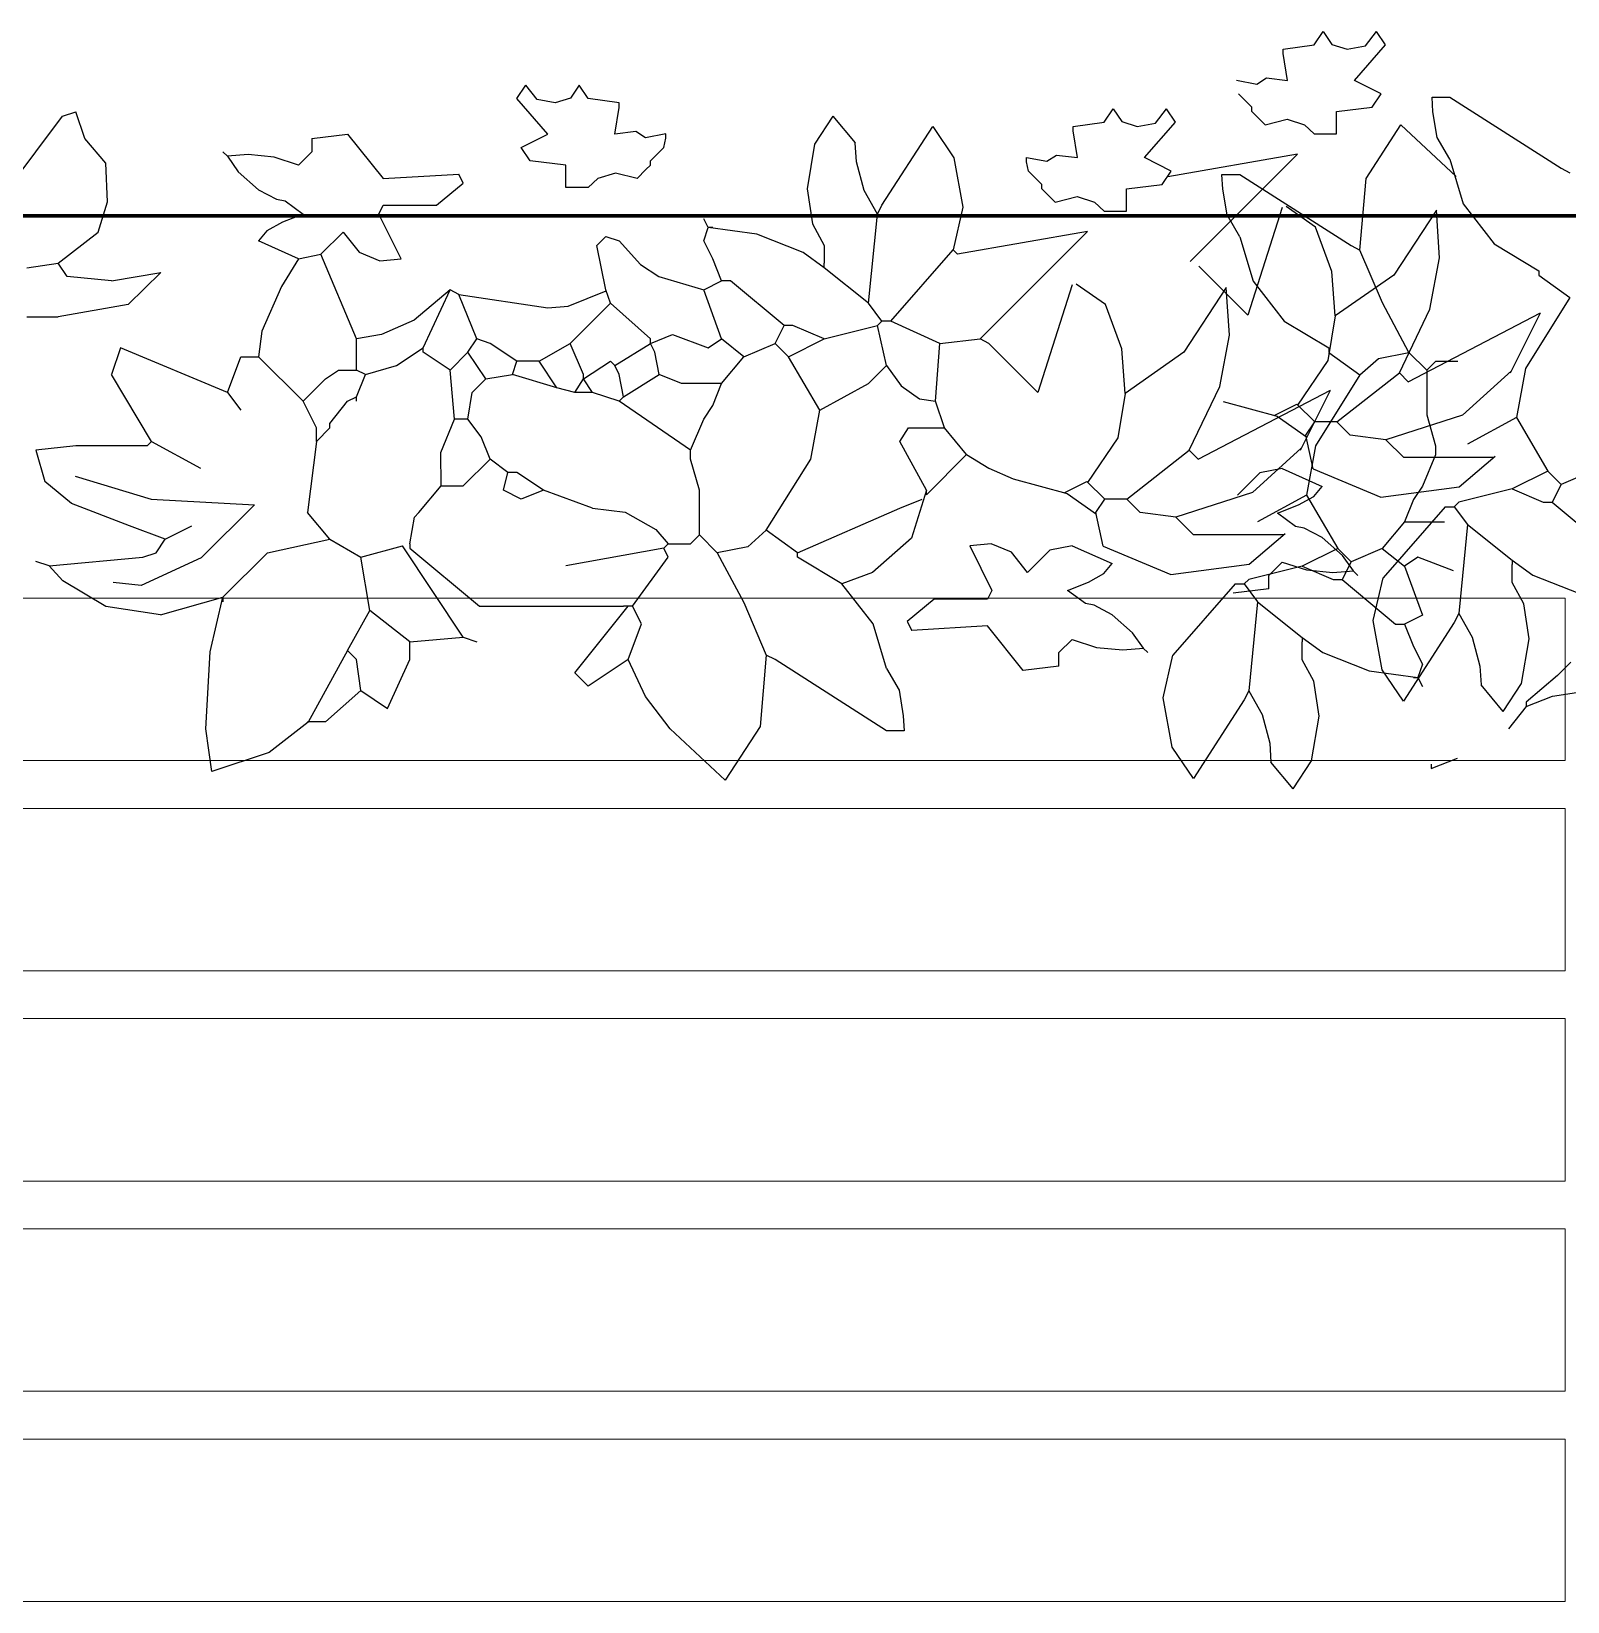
# Model space of a CAD drawing. Header units: inches. Extents: x 13.5 to 49.5, y 6.6 to 23.5.
# Drawn here: x 22.598 to 23.698, y 18.459 to 19.583 of the extents above; entities that cross this region are included whole.
import ezdxf

# ---------------------------------------------------------------- set-up
doc = ezdxf.new("R2010")
doc.units = ezdxf.units.IN
doc.header["$MEASUREMENT"] = 0
doc.layers.add('A-FLOR-FTPT', color=6, linetype='Continuous', lineweight=70)
doc.layers.add('A-FURN', color=8, linetype='Continuous', lineweight=18)
doc.layers.add('VERDE_siepe', color=96, linetype='Continuous')

msp = doc.modelspace()

# ---------------------------------------------------------------- linework, layer by layer
at = {"layer": 'A-FLOR-FTPT'}
msp.add_line((24.1165, 19.4511), (15.0465, 19.4511), dxfattribs=at)
at = {"layer": 'A-FURN'}
for p, q in [((23.6965, 19.1774), (21.0508, 19.1774)), ((23.6965, 19.061), (23.6965, 19.1774)), ((21.0508, 19.061), (23.6965, 19.061)), ((23.6965, 19.0268), (21.0508, 19.0268)), ((23.6965, 18.9105), (23.6965, 19.0268)), ((21.0508, 18.9105), (23.6965, 18.9105)), ((23.6965, 18.8762), (21.0508, 18.8762)), ((23.6965, 18.7599), (23.6965, 18.8762)), ((21.0508, 18.7599), (23.6965, 18.7599)), ((23.6965, 18.7256), (21.0508, 18.7256)), ((23.6965, 18.6093), (23.6965, 18.7256)), ((21.0508, 18.6093), (23.6965, 18.6093)), ((23.6965, 18.5751), (21.0508, 18.5751)), ((23.6965, 18.4587), (23.6965, 18.5751)), ((21.0508, 18.4587), (23.6965, 18.4587))]:
    msp.add_line(p, q, dxfattribs=at)
at = {"layer": 'VERDE_siepe'}
for p, q in [((23.5169, 19.5736), (23.5233, 19.5832)), ((23.5233, 19.5832), (23.5295, 19.5739)), ((23.5535, 19.5728), (23.5615, 19.5832)), ((23.5679, 19.5736), (23.5615, 19.5832)), ((23.4946, 19.5705), (23.5169, 19.5736)), ((23.4946, 19.5673), (23.4946, 19.5705)), ((23.4978, 19.5481), (23.4946, 19.5673)), ((23.5295, 19.5739), (23.5404, 19.5705)), ((23.5404, 19.5705), (23.5535, 19.5728)), ((23.5456, 19.5481), (23.5679, 19.5736)), ((22.9458, 19.5352), (22.9522, 19.5448)), ((22.9603, 19.5344), (22.9522, 19.5448)), ((22.9904, 19.5448), (22.9842, 19.5355)), ((22.9968, 19.5352), (22.9904, 19.5448)), ((23.4613, 19.5483), (23.4757, 19.5455)), ((23.4757, 19.5455), (23.4826, 19.55)), ((23.4826, 19.55), (23.4978, 19.5481)), ((23.5647, 19.5386), (23.5456, 19.5481)), ((22.9681, 19.5097), (22.9458, 19.5352)), ((22.9733, 19.5321), (22.9603, 19.5344)), ((22.9842, 19.5355), (22.9733, 19.5321)), ((23.0191, 19.532), (22.9968, 19.5352)), ((23.4722, 19.529), (23.4627, 19.5386)), ((23.5583, 19.529), (23.5647, 19.5386)), ((23.6012, 19.5362), (23.6139, 19.5362)), ((23.6019, 19.5256), (23.6012, 19.5362)), ((23.6139, 19.5362), (23.6937, 19.4852)), ((22.5822, 19.4714), (22.6205, 19.5225)), ((22.6205, 19.5225), (22.6301, 19.5256)), ((22.6365, 19.5065), (22.6301, 19.5256)), ((23.016, 19.5097), (23.0191, 19.5288)), ((23.0191, 19.5288), (23.0191, 19.532)), ((23.1722, 19.5225), (23.1591, 19.5024)), ((23.1722, 19.5225), (23.1882, 19.5033)), ((23.3665, 19.5183), (23.3729, 19.5278)), ((23.3729, 19.5278), (23.3791, 19.5186)), ((23.4031, 19.5174), (23.4111, 19.5278)), ((23.4175, 19.5183), (23.4111, 19.5278)), ((23.4722, 19.5258), (23.4722, 19.529)), ((23.4754, 19.5226), (23.4722, 19.5258)), ((23.4754, 19.5226), (23.4818, 19.5162)), ((23.5328, 19.5258), (23.5583, 19.529)), ((23.5328, 19.5099), (23.5328, 19.5258)), ((23.6049, 19.5072), (23.6019, 19.5256)), ((23.0311, 19.5115), (23.016, 19.5097)), ((23.038, 19.5071), (23.0311, 19.5115)), ((23.2073, 19.4587), (23.2437, 19.515)), ((23.2437, 19.515), (23.2588, 19.4927)), ((23.3442, 19.5151), (23.3665, 19.5183)), ((23.3442, 19.5119), (23.3442, 19.5151)), ((23.3474, 19.4928), (23.3442, 19.5119)), ((23.3791, 19.5186), (23.39, 19.5151)), ((23.39, 19.5151), (23.4031, 19.5174)), ((23.3952, 19.4928), (23.4175, 19.5183)), ((23.4818, 19.5162), (23.4974, 19.5203)), ((23.4974, 19.5203), (23.5099, 19.5163)), ((23.5099, 19.5163), (23.5169, 19.5099)), ((23.554, 19.4779), (23.5789, 19.5162)), ((23.5789, 19.5162), (23.6185, 19.4794)), ((22.6514, 19.4888), (22.6365, 19.5065)), ((22.7991, 19.5065), (22.8246, 19.5097)), ((22.7991, 19.5065), (22.7991, 19.4969)), ((22.8246, 19.5097), (22.8501, 19.4778)), ((22.949, 19.5001), (22.9681, 19.5097)), ((22.9554, 19.4906), (22.949, 19.5001)), ((23.0524, 19.5099), (23.038, 19.5071)), ((23.0415, 19.4906), (23.051, 19.5001)), ((23.051, 19.5001), (23.0524, 19.5067)), ((23.0524, 19.5067), (23.0524, 19.5099)), ((23.1591, 19.5024), (23.1537, 19.4704)), ((23.1891, 19.4898), (23.1882, 19.5033)), ((23.5169, 19.5099), (23.5328, 19.5099)), ((23.6139, 19.4916), (23.6049, 19.5072)), ((22.6528, 19.4612), (22.6514, 19.4888)), ((22.7385, 19.4938), (22.7353, 19.4969)), ((22.7533, 19.495), (22.7385, 19.4938)), ((22.7385, 19.4938), (22.7463, 19.4827)), ((22.772, 19.4931), (22.7533, 19.495)), ((22.7895, 19.4874), (22.772, 19.4931)), ((22.7991, 19.4969), (22.7895, 19.4874)), ((22.9809, 19.4874), (22.9554, 19.4906)), ((23.0415, 19.4874), (23.0415, 19.4906)), ((23.1945, 19.4693), (23.1891, 19.4898)), ((23.2588, 19.4927), (23.2653, 19.4573)), ((23.3109, 19.4898), (23.3109, 19.493)), ((23.3109, 19.493), (23.3253, 19.4902)), ((23.3123, 19.4832), (23.3109, 19.4898)), ((23.3253, 19.4902), (23.3322, 19.4946)), ((23.3322, 19.4946), (23.3474, 19.4928)), ((23.4143, 19.4832), (23.3952, 19.4928)), ((23.5049, 19.4954), (23.4119, 19.479)), ((23.4279, 19.4184), (23.5049, 19.4954)), ((23.6139, 19.4916), (23.6235, 19.4597)), ((22.7463, 19.4827), (22.7609, 19.4698)), ((22.8501, 19.4778), (22.9043, 19.481)), ((22.9075, 19.4746), (22.9043, 19.481)), ((22.9809, 19.4714), (22.9809, 19.4874)), ((23.0038, 19.4779), (22.9968, 19.4714)), ((23.0164, 19.4818), (23.0038, 19.4779)), ((23.0319, 19.4778), (23.0164, 19.4818)), ((23.0383, 19.4842), (23.0319, 19.4778)), ((23.0383, 19.4842), (23.0415, 19.4874)), ((23.3218, 19.4736), (23.3123, 19.4832)), ((23.4079, 19.4736), (23.4143, 19.4832)), ((23.4508, 19.4808), (23.4635, 19.4808)), ((23.4515, 19.4702), (23.4508, 19.4808)), ((23.4635, 19.4808), (23.5433, 19.4298)), ((23.5496, 19.4266), (23.554, 19.4779)), ((23.6937, 19.4852), (23.7, 19.482)), ((22.7609, 19.4698), (22.7738, 19.4631)), ((22.8884, 19.4587), (22.9075, 19.4746)), ((22.9968, 19.4714), (22.9809, 19.4714)), ((23.1537, 19.4704), (23.1575, 19.4453)), ((23.2041, 19.4523), (23.1945, 19.4693)), ((23.3218, 19.4704), (23.3218, 19.4736)), ((23.325, 19.4673), (23.3218, 19.4704)), ((23.325, 19.4673), (23.3314, 19.4609)), ((23.3824, 19.4704), (23.4079, 19.4736)), ((23.3824, 19.4545), (23.3824, 19.4704)), ((23.4545, 19.4518), (23.4515, 19.4702)), ((22.646, 19.4395), (22.6528, 19.4612)), ((22.7738, 19.4631), (22.78, 19.4619)), ((22.78, 19.4619), (22.7927, 19.4523)), ((22.8469, 19.4523), (22.8501, 19.4587)), ((22.8501, 19.4587), (22.8884, 19.4587)), ((23.2041, 19.4523), (23.2073, 19.4587)), ((23.2653, 19.4573), (23.2583, 19.4268)), ((23.3314, 19.4609), (23.347, 19.4649)), ((23.347, 19.4649), (23.3595, 19.4609)), ((23.3595, 19.4609), (23.3665, 19.4545)), ((23.3665, 19.4545), (23.3824, 19.4545)), ((23.4938, 19.457), (23.4693, 19.3801)), ((23.5178, 19.443), (23.4968, 19.4577)), ((23.6043, 19.4553), (23.5739, 19.4087)), ((23.6066, 19.421), (23.6043, 19.4553)), ((23.6235, 19.4597), (23.6458, 19.431)), ((22.7779, 19.4465), (22.7668, 19.4404)), ((22.7927, 19.4523), (22.7779, 19.4465)), ((22.8629, 19.4204), (22.8469, 19.4523)), ((23.0829, 19.4427), (23.0797, 19.4491)), ((23.1575, 19.4453), (23.1659, 19.43)), ((23.1977, 19.3885), (23.2041, 19.4523)), ((23.4635, 19.4362), (23.4545, 19.4518)), ((23.5295, 19.4112), (23.5178, 19.443)), ((22.6173, 19.4172), (22.646, 19.4395)), ((22.7668, 19.4404), (22.7608, 19.4332)), ((22.7895, 19.4204), (22.7608, 19.4332)), ((22.8055, 19.4236), (22.8214, 19.4395)), ((22.8214, 19.4395), (22.833, 19.425)), ((23.0032, 19.43), (23.0096, 19.4363)), ((23.0096, 19.4363), (23.0191, 19.4332)), ((23.0191, 19.4332), (23.0343, 19.4162)), ((23.0797, 19.4332), (23.0829, 19.4427)), ((23.0861, 19.4204), (23.0797, 19.4332)), ((23.0861, 19.4427), (23.0829, 19.4427)), ((23.1177, 19.4379), (23.0829, 19.4427)), ((23.1509, 19.4248), (23.1177, 19.4379)), ((23.3545, 19.44), (23.2615, 19.4236)), ((23.2775, 19.363), (23.3545, 19.44)), ((23.4635, 19.4362), (23.4731, 19.4043)), ((22.7895, 19.4204), (22.8055, 19.4236)), ((22.831, 19.363), (22.8055, 19.4236)), ((22.833, 19.425), (22.8476, 19.4189)), ((23.0096, 19.3981), (23.0032, 19.43)), ((23.1659, 19.414), (23.1509, 19.4248)), ((23.1659, 19.43), (23.1659, 19.4172)), ((23.2137, 19.3758), (23.2583, 19.4268)), ((23.2615, 19.4236), (23.2583, 19.4268)), ((23.5433, 19.4298), (23.5496, 19.4266)), ((23.5657, 19.3889), (23.5496, 19.4266)), ((23.5996, 19.3843), (23.6066, 19.421)), ((23.6458, 19.431), (23.6777, 19.4118)), ((22.595, 19.414), (22.6173, 19.4172)), ((22.6237, 19.4076), (22.6173, 19.4172)), ((22.6556, 19.4045), (22.6909, 19.4106)), ((22.6909, 19.4106), (22.6675, 19.3876)), ((22.7895, 19.4204), (22.7773, 19.4005)), ((22.8476, 19.4189), (22.8629, 19.4204)), ((23.0343, 19.4162), (23.0474, 19.4077)), ((23.0925, 19.4045), (23.0861, 19.4204)), ((23.1659, 19.414), (23.1659, 19.4172)), ((23.1977, 19.3885), (23.1659, 19.414)), ((23.4693, 19.3801), (23.4342, 19.4152)), ((23.5319, 19.3794), (23.5295, 19.4112)), ((23.6777, 19.4118), (23.6777, 19.4087)), ((22.6556, 19.4045), (22.6237, 19.4076)), ((22.7773, 19.4005), (22.7632, 19.3686)), ((22.898, 19.3981), (22.8722, 19.3765)), ((22.8788, 19.3566), (22.898, 19.3981)), ((22.9043, 19.3949), (22.898, 19.3981)), ((23.0128, 19.3885), (23.0096, 19.3981)), ((23.0474, 19.4077), (23.0797, 19.3981)), ((23.0797, 19.3981), (23.0925, 19.4045)), ((23.0925, 19.363), (23.0797, 19.3981)), ((23.0989, 19.4045), (23.0925, 19.4045)), ((23.1372, 19.3726), (23.0989, 19.4045)), ((23.3434, 19.4016), (23.3189, 19.3247)), ((23.3674, 19.3876), (23.3464, 19.4023)), ((23.4539, 19.3999), (23.4235, 19.3534)), ((23.4562, 19.3656), (23.4539, 19.3999)), ((23.4731, 19.4043), (23.4954, 19.3756)), ((23.5739, 19.4087), (23.5319, 19.3794)), ((23.6777, 19.4087), (23.7, 19.3927)), ((22.6675, 19.3876), (22.6173, 19.3789)), ((22.9043, 19.3949), (22.9681, 19.3853)), ((22.9171, 19.363), (22.9043, 19.3949)), ((22.9826, 19.3865), (23.0098, 19.3974)), ((22.9841, 19.3598), (23.0128, 19.3885)), ((23.0415, 19.363), (23.0128, 19.3885)), ((23.2073, 19.3758), (23.1977, 19.3885)), ((23.3791, 19.3558), (23.3674, 19.3876)), ((23.5847, 19.3533), (23.5657, 19.3889)), ((23.7, 19.3927), (23.6681, 19.3417)), ((22.595, 19.3789), (22.6173, 19.3789)), ((22.8722, 19.3765), (22.8488, 19.3661)), ((22.9681, 19.3853), (22.9826, 19.3865)), ((23.2041, 19.3726), (23.2073, 19.3758)), ((23.2137, 19.3758), (23.2073, 19.3758)), ((23.2488, 19.3598), (23.2137, 19.3758)), ((23.4954, 19.3756), (23.5273, 19.3565)), ((23.5319, 19.3794), (23.5266, 19.3475)), ((23.5778, 19.3386), (23.5996, 19.3843)), ((23.5841, 19.3323), (23.679, 19.3816)), ((23.6575, 19.3386), (23.679, 19.3816)), ((22.7632, 19.3686), (22.7608, 19.3502)), ((22.8488, 19.3661), (22.831, 19.363)), ((23.0415, 19.3598), (23.0574, 19.3662)), ((23.0574, 19.3662), (23.0829, 19.3566)), ((23.1308, 19.3598), (23.1372, 19.3726)), ((23.1435, 19.3726), (23.1372, 19.3726)), ((23.1659, 19.363), (23.1435, 19.3726)), ((23.1659, 19.363), (23.2041, 19.3726)), ((23.2105, 19.3439), (23.2041, 19.3726)), ((23.4492, 19.3289), (23.4562, 19.3656)), ((22.662, 19.3566), (22.6556, 19.3375)), ((22.7385, 19.3247), (22.662, 19.3566)), ((22.831, 19.3407), (22.831, 19.363)), ((22.8597, 19.3439), (22.8788, 19.3566)), ((22.8788, 19.3534), (22.8788, 19.3566)), ((22.898, 19.3407), (22.8788, 19.3534)), ((22.898, 19.3407), (22.9107, 19.3534)), ((22.9107, 19.3534), (22.9171, 19.363)), ((22.9235, 19.3343), (22.9107, 19.3534)), ((22.9267, 19.3598), (22.9171, 19.363)), ((22.9458, 19.347), (22.9267, 19.3598)), ((22.9617, 19.347), (22.9841, 19.3598)), ((22.9936, 19.3375), (22.9841, 19.3598)), ((23.016, 19.3439), (23.0415, 19.3598)), ((23.0415, 19.3598), (23.0415, 19.363)), ((23.0447, 19.3534), (23.0415, 19.3598)), ((23.0478, 19.3375), (23.0447, 19.3534)), ((23.0829, 19.3566), (23.0925, 19.363)), ((23.1084, 19.3502), (23.0925, 19.363)), ((23.1084, 19.3502), (23.1308, 19.3598)), ((23.1403, 19.3502), (23.1308, 19.3598)), ((23.1403, 19.3502), (23.1659, 19.363)), ((23.2456, 19.3183), (23.2488, 19.3598)), ((23.2488, 19.3598), (23.2775, 19.363)), ((23.2838, 19.3598), (23.2775, 19.363)), ((23.3189, 19.3247), (23.2838, 19.3598)), ((23.3814, 19.324), (23.3791, 19.3558)), ((23.4235, 19.3534), (23.3814, 19.324)), ((23.5273, 19.3565), (23.5273, 19.3533)), ((23.5273, 19.3533), (23.5496, 19.3373)), ((23.5628, 19.349), (23.5847, 19.3533)), ((23.5847, 19.3533), (23.5975, 19.3405)), ((22.7385, 19.3247), (22.7481, 19.3502)), ((22.7481, 19.3502), (22.7608, 19.3502)), ((22.7927, 19.3183), (22.7608, 19.3502)), ((22.8374, 19.3375), (22.8597, 19.3439)), ((22.9426, 19.3375), (22.9458, 19.347)), ((22.9617, 19.347), (22.9458, 19.347)), ((22.9745, 19.3279), (22.9617, 19.347)), ((22.9936, 19.3343), (23.0128, 19.347)), ((23.0128, 19.347), (23.016, 19.3439)), ((23.0191, 19.3375), (23.016, 19.3439)), ((23.0925, 19.3311), (23.1084, 19.3502)), ((23.1627, 19.312), (23.1403, 19.3502)), ((23.1977, 19.3311), (23.2105, 19.3439)), ((23.2105, 19.3439), (23.221, 19.3293)), ((23.5266, 19.3475), (23.5049, 19.3156)), ((23.5496, 19.3373), (23.5628, 19.349)), ((23.6038, 19.3469), (23.5975, 19.3405)), ((23.6198, 19.3469), (23.6038, 19.3469)), ((22.6843, 19.2896), (22.6556, 19.3375)), ((22.7927, 19.3183), (22.8087, 19.3343)), ((22.8087, 19.3343), (22.8182, 19.3407)), ((22.8182, 19.3407), (22.831, 19.3407)), ((22.8374, 19.3375), (22.831, 19.3407)), ((22.831, 19.3215), (22.8374, 19.3375)), ((22.9012, 19.3056), (22.898, 19.3407)), ((22.9139, 19.3247), (22.9235, 19.3343)), ((22.9235, 19.3343), (22.9426, 19.3375)), ((22.9745, 19.3279), (22.9426, 19.3375)), ((22.9873, 19.3247), (22.9936, 19.3343)), ((22.9936, 19.3343), (22.9936, 19.3375)), ((23, 19.3247), (22.9936, 19.3343)), ((23.0223, 19.3215), (23.0191, 19.3375)), ((23.0223, 19.3215), (23.0478, 19.3375)), ((23.0638, 19.3311), (23.0478, 19.3375)), ((23.0925, 19.3311), (23.0638, 19.3311)), ((23.0861, 19.3152), (23.0925, 19.3311)), ((23.1627, 19.312), (23.1977, 19.3311)), ((23.5496, 19.3373), (23.5177, 19.2863)), ((23.5331, 19.3036), (23.5778, 19.3386)), ((23.5778, 19.3386), (23.5841, 19.3323)), ((23.5975, 19.3405), (23.5975, 19.3086)), ((23.658, 19.3402), (23.623, 19.3084)), ((23.6681, 19.3417), (23.6618, 19.3066)), ((22.7385, 19.3247), (22.7481, 19.312)), ((22.8246, 19.3183), (22.831, 19.3215)), ((22.831, 19.3183), (22.831, 19.3215)), ((22.9107, 19.3056), (22.9139, 19.3247)), ((22.9873, 19.3247), (22.9745, 19.3279)), ((23, 19.3247), (22.9873, 19.3247)), ((23.0191, 19.3183), (23, 19.3247)), ((23.0191, 19.3183), (23.0223, 19.3215)), ((23.221, 19.3293), (23.2342, 19.3201)), ((23.2342, 19.3201), (23.2456, 19.3183)), ((23.3814, 19.324), (23.3762, 19.2922)), ((23.4274, 19.2833), (23.4492, 19.3289)), ((23.4337, 19.2769), (23.5286, 19.3262)), ((23.5071, 19.2833), (23.5286, 19.3262)), ((22.8023, 19.2992), (22.7927, 19.3183)), ((22.8119, 19.3024), (22.8246, 19.3183)), ((23.0702, 19.2833), (23.0191, 19.3183)), ((23.0797, 19.3056), (23.0861, 19.3152)), ((23.1563, 19.2769), (23.1627, 19.312)), ((23.252, 19.2992), (23.2456, 19.3183)), ((23.4516, 19.3181), (23.4903, 19.3076)), ((23.4882, 19.3082), (23.5044, 19.3163)), ((23.5044, 19.3163), (23.5172, 19.3036)), ((23.623, 19.3084), (23.5682, 19.2908)), ((23.5975, 19.3086), (23.6038, 19.2863)), ((22.8023, 19.2896), (22.8119, 19.2992)), ((22.8023, 19.2896), (22.8023, 19.2992)), ((22.8119, 19.2992), (22.8119, 19.3024)), ((22.8915, 19.2817), (22.9012, 19.3056)), ((22.9107, 19.3056), (22.9012, 19.3056)), ((22.9203, 19.2928), (22.9107, 19.3056)), ((23.0702, 19.2833), (23.0797, 19.3056)), ((23.2201, 19.2896), (23.2264, 19.2992)), ((23.2264, 19.2992), (23.252, 19.2992)), ((23.2679, 19.2801), (23.252, 19.2992)), ((23.4903, 19.3076), (23.5114, 19.2929)), ((23.5108, 19.294), (23.5172, 19.3036)), ((23.5331, 19.3036), (23.5172, 19.3036)), ((23.5427, 19.294), (23.5331, 19.3036)), ((23.6618, 19.3066), (23.6267, 19.2875)), ((23.6618, 19.3066), (23.6841, 19.2683)), ((22.6301, 19.2865), (22.6014, 19.2833)), ((22.6811, 19.2865), (22.6301, 19.2865)), ((22.6843, 19.2896), (22.6811, 19.2865)), ((22.6843, 19.2896), (22.7194, 19.2705)), ((22.8023, 19.2896), (22.7959, 19.2386)), ((22.9267, 19.2769), (22.9203, 19.2928)), ((23.2392, 19.2546), (23.2201, 19.2896)), ((23.3762, 19.2922), (23.3545, 19.2602)), ((23.5161, 19.2699), (23.5108, 19.294)), ((23.5177, 19.2863), (23.5114, 19.2512)), ((23.5682, 19.2908), (23.5427, 19.294)), ((23.5809, 19.278), (23.5682, 19.2908)), ((23.6038, 19.2863), (23.6038, 19.2799)), ((22.6014, 19.2833), (22.6078, 19.2609)), ((22.8916, 19.2578), (22.8915, 19.2817)), ((22.9075, 19.2578), (22.9267, 19.2769)), ((22.9394, 19.2673), (22.9267, 19.2769)), ((23.0702, 19.2769), (23.0702, 19.2833)), ((23.0766, 19.2546), (23.0702, 19.2769)), ((23.1244, 19.2259), (23.1563, 19.2769)), ((23.2392, 19.2514), (23.2679, 19.2801)), ((23.2679, 19.2801), (23.2838, 19.2705)), ((23.3827, 19.2482), (23.4274, 19.2833)), ((23.4274, 19.2833), (23.4337, 19.2769)), ((23.5076, 19.2848), (23.4726, 19.253)), ((23.6453, 19.278), (23.5809, 19.278)), ((23.6038, 19.2799), (23.5943, 19.2576)), ((23.6206, 19.257), (23.6464, 19.279)), ((22.6295, 19.2646), (22.684, 19.2483)), ((22.9362, 19.2546), (22.9394, 19.2673)), ((22.9458, 19.2673), (22.9394, 19.2673)), ((22.9649, 19.2546), (22.9458, 19.2673)), ((23.2838, 19.2705), (23.3012, 19.2627)), ((23.4779, 19.267), (23.4619, 19.251)), ((23.4938, 19.2702), (23.4779, 19.267)), ((23.4938, 19.2702), (23.5225, 19.2574)), ((23.5161, 19.2699), (23.5646, 19.2496)), ((23.6841, 19.2683), (23.6586, 19.2556)), ((23.6841, 19.2683), (23.6937, 19.2588)), ((23.716, 19.2683), (23.6937, 19.2588)), ((22.6269, 19.245), (22.6078, 19.2609)), ((22.8756, 19.2386), (22.8916, 19.2578)), ((22.8916, 19.2578), (22.9075, 19.2578)), ((22.949, 19.2482), (22.9362, 19.2546)), ((22.9649, 19.2546), (22.949, 19.2482)), ((23, 19.2418), (22.9649, 19.2546)), ((23.0766, 19.2227), (23.0766, 19.2546)), ((23.2392, 19.2546), (23.2284, 19.2203)), ((23.2392, 19.2514), (23.2392, 19.2546)), ((23.3012, 19.2627), (23.3399, 19.2523)), ((23.3378, 19.2528), (23.354, 19.2609)), ((23.3399, 19.2523), (23.361, 19.2375)), ((23.354, 19.2609), (23.3668, 19.2482)), ((23.4726, 19.253), (23.4178, 19.2354)), ((23.5166, 19.2502), (23.5225, 19.2574)), ((23.5646, 19.2496), (23.6206, 19.257)), ((23.5943, 19.2576), (23.5879, 19.248)), ((23.6586, 19.2556), (23.6203, 19.246)), ((23.6586, 19.2556), (23.6809, 19.246)), ((23.6937, 19.2588), (23.6873, 19.246)), ((22.6684, 19.2291), (22.6269, 19.245)), ((22.684, 19.2483), (22.758, 19.2442)), ((22.758, 19.2442), (22.7197, 19.2061)), ((23, 19.2418), (23.0233, 19.2388)), ((23.1467, 19.2099), (23.2201, 19.2418)), ((23.2201, 19.2418), (23.236, 19.2482)), ((23.3604, 19.2386), (23.3668, 19.2482)), ((23.3827, 19.2482), (23.3668, 19.2482)), ((23.3923, 19.2386), (23.3827, 19.2482)), ((23.5114, 19.2512), (23.4763, 19.2321)), ((23.4906, 19.2383), (23.5055, 19.2441)), ((23.5055, 19.2441), (23.5166, 19.2502)), ((23.5114, 19.2512), (23.5337, 19.213)), ((23.6107, 19.2428), (23.5661, 19.1918)), ((23.5879, 19.248), (23.5815, 19.2321)), ((23.6107, 19.2428), (23.6171, 19.2428)), ((23.6203, 19.246), (23.6171, 19.2428)), ((23.6171, 19.2428), (23.6267, 19.2301)), ((23.6809, 19.246), (23.6873, 19.246)), ((23.6873, 19.246), (23.7255, 19.2141)), ((22.8119, 19.2195), (22.7959, 19.2386)), ((22.8693, 19.2163), (22.8725, 19.2354)), ((22.8725, 19.2354), (22.8756, 19.2386)), ((23.0233, 19.2388), (23.0453, 19.2265)), ((23.3657, 19.2145), (23.3604, 19.2386)), ((23.4178, 19.2354), (23.3923, 19.2386)), ((23.4305, 19.2227), (23.4178, 19.2354)), ((23.5034, 19.2287), (23.4906, 19.2383)), ((23.5815, 19.2321), (23.5656, 19.213)), ((23.5815, 19.2321), (23.6102, 19.2321)), ((23.6267, 19.2301), (23.6203, 19.1663)), ((23.6267, 19.2301), (23.6586, 19.2046)), ((22.6939, 19.2195), (22.6684, 19.2291)), ((22.6875, 19.2099), (22.6939, 19.2195)), ((22.6939, 19.2195), (22.713, 19.2291)), ((22.7672, 19.2099), (22.8119, 19.2195)), ((22.8119, 19.2195), (22.8342, 19.2067)), ((23.0453, 19.2265), (23.0542, 19.2163)), ((23.0702, 19.2163), (23.0766, 19.2227)), ((23.0893, 19.2099), (23.0766, 19.2227)), ((23.1244, 19.2259), (23.1112, 19.2142)), ((23.1467, 19.2099), (23.1244, 19.2259)), ((23.2284, 19.2203), (23.2005, 19.1958)), ((23.4949, 19.2227), (23.4305, 19.2227)), ((23.4702, 19.2016), (23.496, 19.2236)), ((23.5096, 19.2275), (23.5034, 19.2287)), ((23.5225, 19.2208), (23.5096, 19.2275)), ((23.5371, 19.2079), (23.5225, 19.2208)), ((22.6779, 19.2067), (22.6875, 19.2099)), ((22.7353, 19.178), (22.7672, 19.2099)), ((22.8342, 19.2067), (22.8639, 19.2148)), ((22.9075, 19.1493), (22.8639, 19.2148)), ((22.8693, 19.2163), (22.8693, 19.2131)), ((22.8693, 19.2131), (22.919, 19.1717)), ((23.051, 19.2131), (22.9809, 19.2004)), ((23.051, 19.2131), (23.0542, 19.2163)), ((23.0542, 19.2067), (23.051, 19.2131)), ((23.0542, 19.2163), (23.0702, 19.2163)), ((23.1112, 19.2142), (23.0893, 19.2099)), ((23.0893, 19.2099), (23.1083, 19.1743)), ((23.1467, 19.2067), (23.1467, 19.2099)), ((23.2854, 19.2163), (23.2701, 19.2148)), ((23.2701, 19.2148), (23.286, 19.1829)), ((23.3, 19.2102), (23.2854, 19.2163)), ((23.3115, 19.1957), (23.3, 19.2102)), ((23.3275, 19.2116), (23.3115, 19.1957)), ((23.3434, 19.2148), (23.3275, 19.2116)), ((23.3434, 19.2148), (23.3721, 19.2021)), ((23.3657, 19.2145), (23.4142, 19.1942)), ((23.5337, 19.213), (23.5082, 19.2002)), ((23.5337, 19.213), (23.5433, 19.2034)), ((23.5449, 19.1968), (23.5371, 19.2079)), ((23.5656, 19.213), (23.5433, 19.2034)), ((23.5656, 19.213), (23.5815, 19.2002)), ((22.611, 19.2004), (22.6014, 19.2035)), ((22.611, 19.2004), (22.6779, 19.2067)), ((22.6206, 19.1897), (22.611, 19.2004)), ((22.7197, 19.2061), (22.6769, 19.1864)), ((22.8406, 19.1685), (22.8342, 19.2067)), ((23.0287, 19.1717), (23.0542, 19.2067)), ((23.1786, 19.1876), (23.1467, 19.2067)), ((23.2005, 19.1958), (23.1786, 19.1876)), ((23.3662, 19.1949), (23.3721, 19.2021)), ((23.4142, 19.1942), (23.4702, 19.2016)), ((23.5082, 19.2002), (23.4699, 19.1906)), ((23.4843, 19.1936), (23.4938, 19.2032)), ((23.4938, 19.2032), (23.5113, 19.1975)), ((23.5082, 19.2002), (23.5305, 19.1906)), ((23.5113, 19.1975), (23.5301, 19.1956)), ((23.5301, 19.1956), (23.5449, 19.1968)), ((23.5433, 19.2034), (23.5369, 19.1906)), ((23.5448, 19.1968), (23.548, 19.1936)), ((23.5911, 19.2066), (23.5815, 19.2002)), ((23.5815, 19.2002), (23.5943, 19.1651)), ((23.6166, 19.197), (23.5911, 19.2066)), ((23.6586, 19.2046), (23.6586, 19.2014)), ((23.6586, 19.2046), (23.6735, 19.1938)), ((23.6586, 19.1886), (23.6586, 19.2014)), ((22.6514, 19.1713), (22.6206, 19.1897)), ((22.6769, 19.1864), (22.6568, 19.1885)), ((23.2009, 19.1589), (23.1786, 19.1876)), ((23.3402, 19.1829), (23.3551, 19.1887)), ((23.3551, 19.1887), (23.3662, 19.1949)), ((23.4603, 19.1875), (23.4157, 19.1364)), ((23.4603, 19.1875), (23.4667, 19.1875)), ((23.4699, 19.1906), (23.4667, 19.1875)), ((23.4667, 19.1875), (23.4763, 19.1747)), ((23.4843, 19.1841), (23.4843, 19.1936)), ((23.5305, 19.1906), (23.5369, 19.1906)), ((23.5369, 19.1906), (23.5751, 19.1588)), ((23.5591, 19.1613), (23.5661, 19.1918)), ((23.667, 19.1733), (23.6586, 19.1886)), ((23.6735, 19.1938), (23.7067, 19.1807)), ((22.6907, 19.1653), (22.7353, 19.178)), ((22.7261, 19.139), (22.7353, 19.178)), ((22.7353, 19.178), (22.7353, 19.1748)), ((23.1083, 19.1743), (23.1244, 19.1366)), ((23.2446, 19.1765), (23.2254, 19.1606)), ((23.2828, 19.1765), (23.2446, 19.1765)), ((23.286, 19.1829), (23.2828, 19.1765)), ((23.353, 19.1734), (23.3402, 19.1829)), ((23.3592, 19.1722), (23.353, 19.1734)), ((23.4843, 19.1841), (23.4587, 19.1809)), ((23.4763, 19.1747), (23.4699, 19.1109)), ((23.4763, 19.1747), (23.5082, 19.1492)), ((23.6708, 19.1481), (23.667, 19.1733)), ((22.6907, 19.1653), (22.6514, 19.1713)), ((22.8246, 19.1398), (22.8406, 19.1685)), ((22.8693, 19.1461), (22.8406, 19.1685)), ((22.919, 19.1717), (23.0223, 19.1717)), ((22.9873, 19.1238), (23.0255, 19.1717)), ((23.0255, 19.1717), (23.0223, 19.1717)), ((23.0287, 19.1717), (23.0255, 19.1717)), ((23.0351, 19.1589), (23.0287, 19.1717)), ((23.3721, 19.1654), (23.3592, 19.1722)), ((23.3867, 19.1525), (23.3721, 19.1654)), ((23.5943, 19.1651), (23.5815, 19.1588)), ((23.6203, 19.1663), (23.6171, 19.1599)), ((23.6203, 19.1663), (23.6299, 19.1493)), ((23.0255, 19.1334), (23.0351, 19.1589)), ((23.2105, 19.127), (23.2009, 19.1589)), ((23.2254, 19.1606), (23.2286, 19.1542)), ((23.2828, 19.1574), (23.2286, 19.1542)), ((23.3083, 19.1255), (23.2828, 19.1574)), ((23.3945, 19.1415), (23.3867, 19.1525)), ((23.5656, 19.1259), (23.5591, 19.1613)), ((23.5751, 19.1588), (23.5815, 19.1588)), ((23.6171, 19.1599), (23.5807, 19.1036)), ((23.5815, 19.1588), (23.5879, 19.1428)), ((22.8246, 19.1398), (22.7963, 19.0884)), ((22.831, 19.1334), (22.8246, 19.1398)), ((22.8693, 19.1461), (22.9075, 19.1493)), ((22.8693, 19.1334), (22.8693, 19.1461)), ((22.9075, 19.1493), (22.9171, 19.1461)), ((23.3339, 19.1383), (23.3434, 19.1478)), ((23.3434, 19.1478), (23.3609, 19.1421)), ((23.3609, 19.1421), (23.3797, 19.1402)), ((23.3797, 19.1402), (23.3945, 19.1415)), ((23.3944, 19.1415), (23.3976, 19.1383)), ((23.5082, 19.1492), (23.5082, 19.146)), ((23.5082, 19.1492), (23.5231, 19.1384)), ((23.5082, 19.1332), (23.5082, 19.146)), ((23.5879, 19.1428), (23.5943, 19.1301)), ((23.6299, 19.1493), (23.6354, 19.1287)), ((23.6653, 19.1162), (23.6708, 19.1481)), ((22.7231, 19.0838), (22.7261, 19.139)), ((22.8342, 19.1111), (22.831, 19.1334)), ((22.8533, 19.0983), (22.8693, 19.1334)), ((23.0255, 19.1334), (22.9968, 19.1142)), ((23.038, 19.1068), (23.0255, 19.1334)), ((23.1244, 19.1366), (23.12, 19.0853)), ((23.1308, 19.1334), (23.1244, 19.1366)), ((23.2105, 19.0824), (23.1308, 19.1334)), ((23.3339, 19.1287), (23.3083, 19.1255)), ((23.3339, 19.1287), (23.3339, 19.1383)), ((23.4087, 19.1059), (23.4157, 19.1364)), ((23.5166, 19.1179), (23.5082, 19.1332)), ((23.5231, 19.1384), (23.5563, 19.1253)), ((23.5943, 19.1301), (23.5911, 19.1205)), ((23.6354, 19.1287), (23.6363, 19.1153)), ((23.7005, 19.1315), (23.691, 19.122)), ((22.9968, 19.1142), (22.9873, 19.1238)), ((23.2105, 19.127), (23.2196, 19.1114)), ((23.5204, 19.0928), (23.5166, 19.1179)), ((23.5563, 19.1253), (23.5911, 19.1205)), ((23.5807, 19.1036), (23.5656, 19.1259)), ((23.5879, 19.1205), (23.5911, 19.1205)), ((23.5911, 19.1205), (23.5943, 19.1141)), ((23.691, 19.122), (23.6686, 19.1028)), ((22.8342, 19.1111), (22.8087, 19.0887)), ((22.8342, 19.1111), (22.8533, 19.0983)), ((23.0556, 19.0838), (23.038, 19.1068)), ((23.2196, 19.1114), (23.2225, 19.093)), ((23.4152, 19.0705), (23.4087, 19.1059)), ((23.4699, 19.1109), (23.4667, 19.1045)), ((23.4699, 19.1109), (23.4795, 19.0939)), ((23.6522, 19.0961), (23.6363, 19.1153)), ((23.6522, 19.0961), (23.6653, 19.1162)), ((23.6686, 19.0997), (23.6875, 19.1072)), ((23.6875, 19.1072), (23.7109, 19.1106)), ((23.4667, 19.1045), (23.4303, 19.0482)), ((23.6686, 19.0997), (23.6559, 19.0837)), ((23.6686, 19.1028), (23.6686, 19.0997)), ((22.7275, 19.0531), (22.7231, 19.0838)), ((22.7963, 19.0884), (22.7685, 19.0669)), ((22.8087, 19.0887), (22.7959, 19.0887)), ((23.0951, 19.047), (23.0556, 19.0838)), ((23.12, 19.0853), (23.0951, 19.047)), ((23.2225, 19.093), (23.2232, 19.0824)), ((23.4795, 19.0939), (23.485, 19.0734)), ((23.5149, 19.0608), (23.5204, 19.0928)), ((23.2232, 19.0824), (23.2105, 19.0824)), ((23.485, 19.0734), (23.4858, 19.0599)), ((22.7685, 19.0669), (22.7275, 19.0531)), ((23.4303, 19.0482), (23.4152, 19.0705)), ((23.5018, 19.0408), (23.5149, 19.0608)), ((23.6007, 19.0553), (23.6195, 19.0628)), ((23.5018, 19.0408), (23.4858, 19.0599)), ((23.6007, 19.0585), (23.6007, 19.0553))]:
    msp.add_line(p, q, dxfattribs=at)
for centre, start, end in [((23.5161, 19.2699), 192.8043, 247.5333), ((23.3657, 19.2145), 192.8043, 247.5333), ((22.919, 19.1717), 229.844, 269.647)]:
    msp.add_arc(centre, 0.000000399, start, end, dxfattribs=at)

doc.saveas('drawing.dxf')
